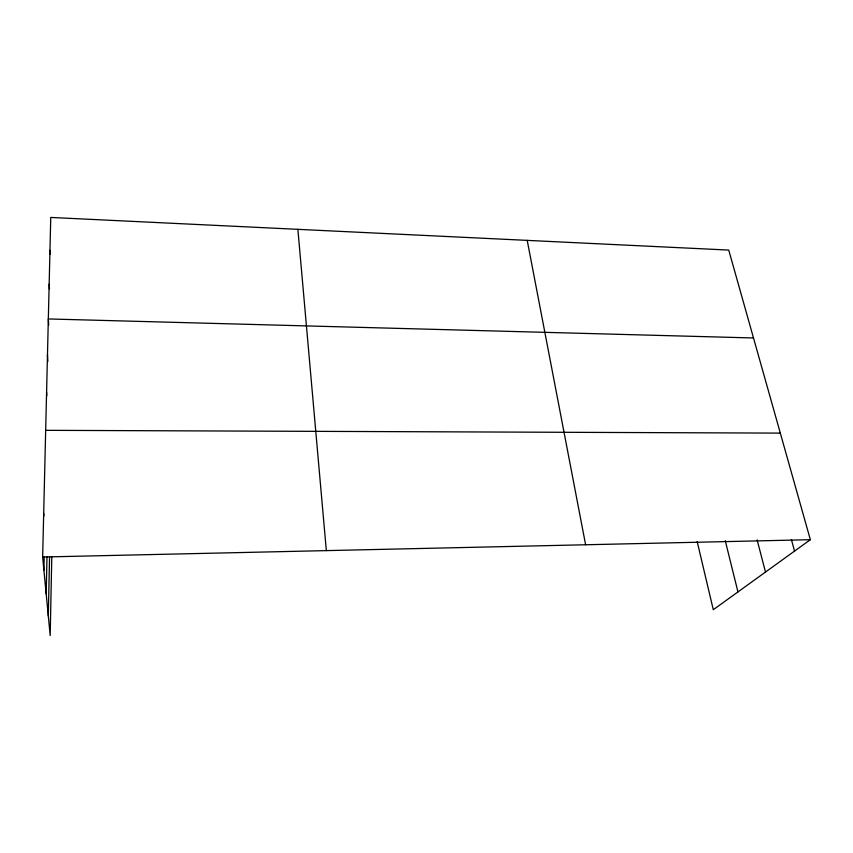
<?xml version="1.0" encoding="UTF-8"?>
<svg xmlns="http://www.w3.org/2000/svg" width="853" height="853" viewBox="0 0 853 853"><rect width="100%" height="100%" fill="white"/><g stroke="black" fill="none" stroke-linecap="round" stroke-linejoin="round"><path stroke-width="1.28" d="M48.301 615.983L49.559 556.604M51.788 556.465L50.188 635.56L42.65 557.02L50.753 217.44L728.739 250.078L810.35 539.693L713.289 609.724L697.157 541.506M46.179 593.816L47 556.668M43.898 570.071L44.207 557.105M42.65 557.02L810.35 539.693M45.678 430.328L780.314 433.111M753.508 337.969L48.333 318.947L48.685 325.185M791.392 539.533L794.559 551.091M757.112 539.874L765.493 572.064M725.253 540.674L737.952 591.929M527.207 240.375L585.616 544.768M297.878 229.34L326.336 550.622M43.695 513.335L43.908 515.873M46.584 392.017L46.84 395.771M47.469 354.912L47.875 361.405M49.165 284.081L49.442 289.231M49.975 250.26L50.167 254.237"/></g></svg>
